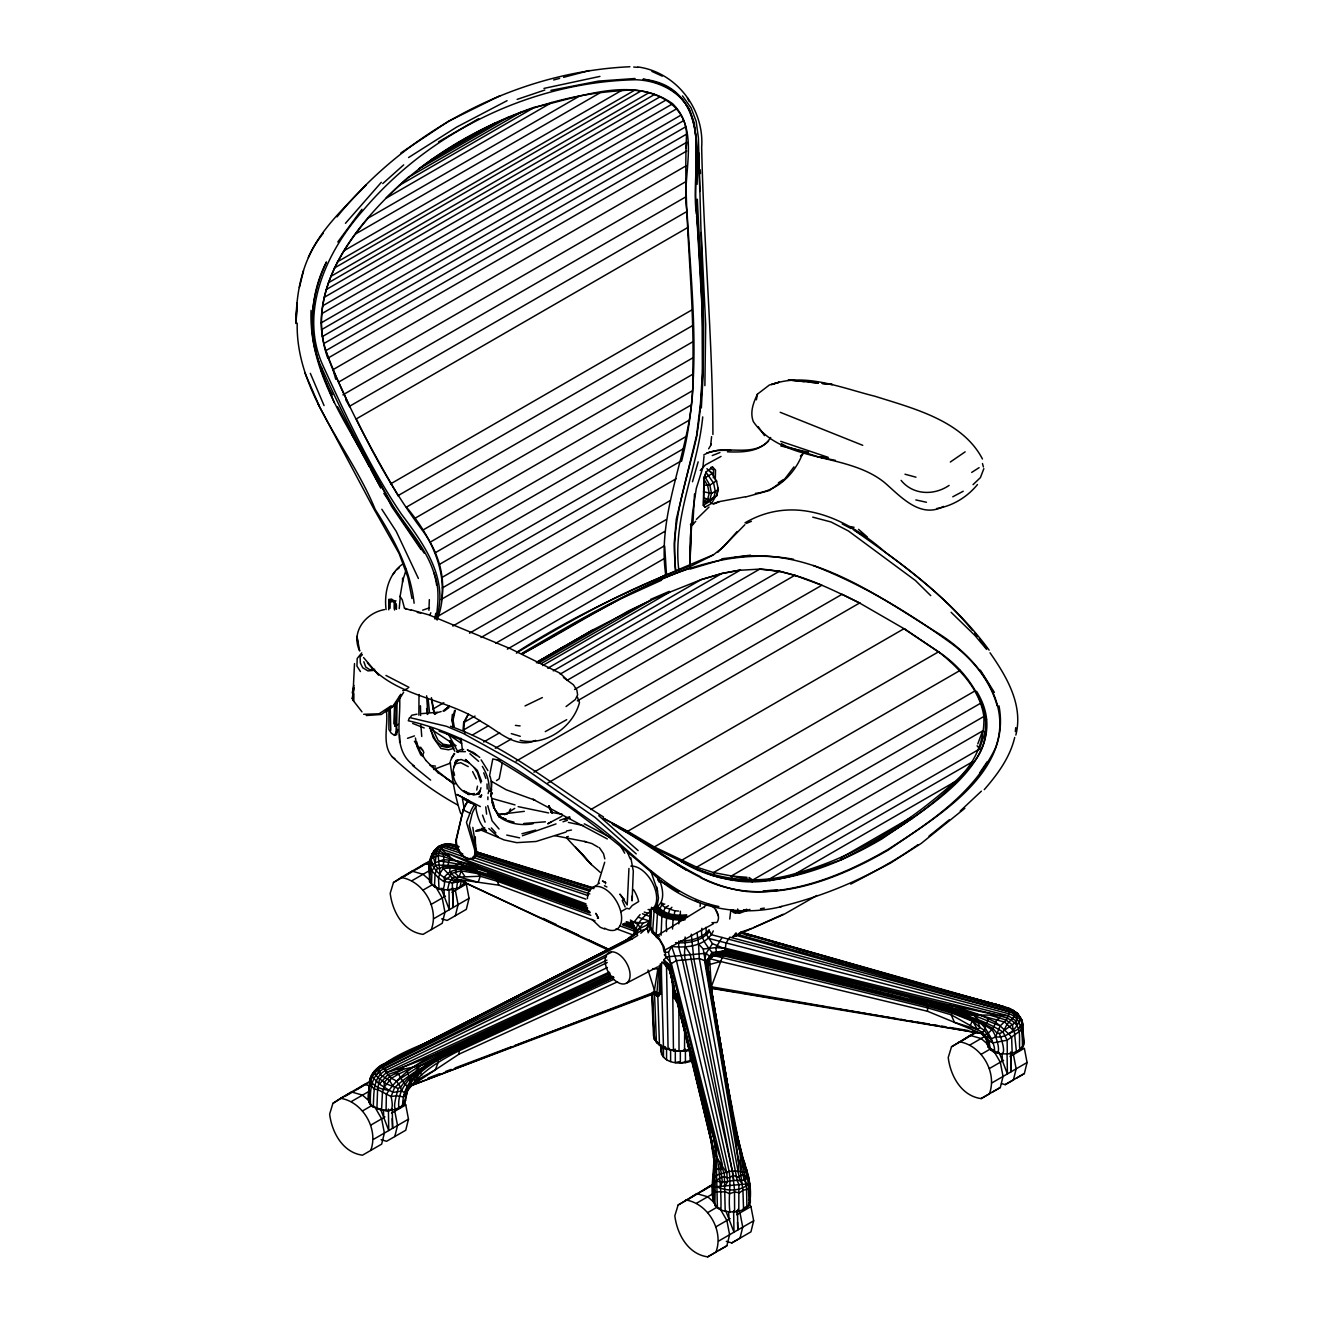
<?xml version="1.0" encoding="UTF-8"?>
<svg xmlns="http://www.w3.org/2000/svg" width="1323" height="1323" viewBox="0 0 1323 1323"><rect width="100%" height="100%" fill="white"/><g stroke="black" fill="none" stroke-linecap="round" stroke-linejoin="round"><path stroke-width="1.5" d="M678.815 923.851L679.013 917.12L687.993 916.409M714.767 497.928L711.476 503.435L705.076 507.222L703.29 505.303L703.985 476.842M387.904 1062.832C381.471 1062.997 371.184 1072.043 369.597 1080.444C370.787 1088.862 363.974 1101.315 373.218 1106.987C386.796 1110.708 395.494 1116.728 391.095 1096.535L394.502 1087.738C417.241 1066.421 446.661 1055.175 474.279 1041.763L612.731 977.416M450.101 761.916C452.433 779.164 455.095 797.058 460.768 813.612M684.686 1030.088L684.52 1051.041L673.457 1050.71L672.547 976.209M707.392 972.901L707.193 959.522M624.869 924.264C630.773 923.421 644.714 939.826 629.913 925.157L631.088 921.684L642.995 923.239L649.213 920.957L647.41 924.827L647.774 931.508M683.941 101.888C674.796 88.476 658.49 81.943 643.028 79.198C699.553 85.284 698.478 140.42 697.105 184.327M672.514 929.011L673.242 916.872L679.03 917.765M696.989 932.5L698.544 943.994L703.224 949.004L734.282 1131.826L747.942 1178.363L749.215 1205.088L743.559 1209.586L738.796 1211.173L738.896 1184.532L737.192 1180.48L693.864 959.059L691.268 934.17M682.47 95.901L691.036 107.841L696.163 121.286L698.412 137.89L703.604 324.763L703.108 374.475L701.355 407.931M740.417 1151.49C746.701 1168.49 753.3 1186.913 749.215 1205.088L742.716 1209.784L743.559 1209.586L742.931 1190.27L740.4 1172.079L740.318 1149.952L724.409 1068.157M311.054 310.343C308.375 383.604 362.304 443.337 391.443 506.18L421.012 549.525M678.782 941.05L678.633 947.07L682.436 960.101L729.171 1171.417C731.239 1184.813 728.047 1198.274 729.916 1211.918L725.202 1211.256L724.326 1173.551L719.679 1162.123L713.99 1152.366L669.504 970.024L663.418 962.168L663.782 963.26C676.582 979.847 668.528 965.062 661.765 962.234M748.603 1182.696L748.438 1176.097L746.321 1172.443L740.318 1149.952L732.843 1115.835L707.425 965.724L705.887 963.888L708.003 959.506L708.913 959.671L707.177 967.278C706.085 955.487 719.464 951.717 728.824 954.247L973.678 1015.221L1000.138 1025.904L1008.539 1033.776L1011.632 1037.083L1012.178 1053.273L1007.299 1053.902L1007.134 1040.209L1003.099 1032.089C976.076 1014.824 943.894 1009.945 913.465 1001.594L728.824 954.247L728.345 955.041L913.465 1001.594L910.356 998.898L929.441 1002.321L973.678 1015.221C987.19 1015.27 1004.025 1013.203 1014.741 1022.993C1022.084 1030.022 1018.396 1041.135 1019.967 1049.999L1012.178 1053.273M610.399 974.803L454.947 1046.526L398.537 1074.177L391.443 1078.262L384.315 1086.944L382.479 1091.971L381.553 1110.014L376.906 1108.806L377.601 1089.507L379.503 1079.121L386.217 1072.738L607.455 967.51M653.182 581.872L665.701 574.645C655.894 506.031 695.799 442.924 692.723 374.293C695.187 294.136 682.685 214.293 686.571 134.136C685.413 101.97 649.196 86.888 621.099 90.741C547.408 95.239 477.653 125.189 418.862 168.881L508.611 117.069M689.895 562.473L690.259 537.882L692.607 512.58L696.311 488.352L702.893 467.416L704.018 456.319M666.56 931.524C666.627 926.563 663.898 909.827 673.655 917.269M390.897 1110.295L386.068 1110.526L386.382 1094.27C398.587 1074.987 417.886 1062.7 438.111 1052.827L610.135 973.182M419.011 694.492L418.862 715.181M725.202 1211.256C700.777 1205.981 719.282 1166.125 712.667 1147.124M715.263 480.051L715.528 470.112L712.684 467.168L706.234 471.782L704.283 477.851L703.588 504.427L705.076 507.222M661.087 935.229L661.897 915.136L663.832 913.763L668.677 916.178L655.943 908.769L654.19 909.645L652.52 933.095L656.092 936.271L657.514 912.605L659.912 911.514L664.113 914.458M653.711 992.382L657.217 996.417L660.574 994.069L661.566 963.839M713.378 477.901L713.593 469.979L710.451 468.309M707.772 959.721L706.763 961.242L709.475 959.092L709.856 956.628L706.151 953.255L666.825 956.86L663.766 959.853L669.339 964.715L670.083 968.304C683.544 1048.974 722.755 1126.964 720.936 1209.917L717.413 1207.998L716.107 1154.996L713.213 1133.761L671.141 967.063L668.545 952.18L671.704 946.441C686.405 948.244 706.499 946.143 713.312 930.896M734.794 880.622C771.64 886.278 807.228 871.51 841.312 859.702C889.899 835.623 937.428 805.972 972.372 763.867C1004.405 726.509 974.555 676.119 940.157 652.967L903.973 628.723L590.868 809.511M704.878 385.654L705.688 324.747L701.24 232.517M436.127 619.081C449.704 579.689 423.906 543.918 401.398 514.101C369.927 467.614 346.179 416.15 322.795 365.198C298.436 311.616 326.996 250.758 363.246 210.241C430.008 131.242 532.226 81.894 635.735 79.744C656.241 80.356 677.244 89.683 688.274 107.56C703.687 140.784 691.764 178.903 696.411 214.144M712.022 956.066L722.92 955.603L711.327 986.776L712.105 988.446L981.335 1033.445L987.371 1040.291L988.165 1047.088C1004.67 1064.767 997.79 1037.761 992.085 1029.889C963.987 1011.02 928.994 1007.613 897.589 996.864L933.889 1007.117L932.831 1005.811L728.56 955.371L717.612 954.974L710.517 956.942M651.528 907.297L650.684 927.936L648.138 932.831M689.978 562.804L691.582 523.825M745.891 1207.866L746.9 1207.552L746.602 1189.129L744.932 1175.486L732.892 1119.043L706.482 961.325L711.989 952.51L729.072 950.509L952.593 1005.778L979.268 1014.609L987.768 1018.495L987.669 1020.876L986.71 1023.489L983.832 1023.555L969.412 1017.238L951.022 1011.847L949.186 1009.267M650.288 909.877L649.196 925.885L640.779 933.261M689.878 561.795L691.516 523.131M327.757 357.987C302.289 287.108 359.459 220.263 408.84 176.802M368.356 217.848C345.038 245.135 324.863 277.301 321.654 313.882C318.115 347.387 337.332 377.187 349.785 406.822M986.726 1037.629L988.165 1047.088L992.068 1049.304M1003.429 1006.456L940.19 989.356L1003.429 1006.456L1009.499 1008.358L1017.42 1013.17L1022.216 1020.744L1024.002 1042.127L1022.497 1047.618L1016.444 1051.934L1014.344 1031.427L1004.835 1022.166L934.435 1002.669L725.07 950.592L716.537 952.775L709.856 956.628L708.003 959.506L707.425 965.724L710.782 986.793M628.938 868.467L627.234 904.949L619.908 894.116L624.191 899.326M354.514 663.6L352.728 699.884L361.989 711.857M713.825 955.586L927.985 1007.961L951.171 1014.791L982.476 1032.37L986.181 1036.785L991.82 1038.638L995.657 1036.802L1000.138 1025.904L1006.257 1020.182L1008.424 1015.849L1008.969 1009.879L1010.226 1009.284L1017.933 1013.881L1022.216 1020.744L1023.87 1044.922L1019.19 1050.181M690.424 524.437L692.872 524.553L694.525 493.975M718.356 1208.246L714.883 1205.6L715.197 1182.067L713.593 1164.786L713.51 1202.921M429.743 874.288C425.725 855.783 438.293 837.79 457.526 845.877M295.922 323.474L297.129 302.802L296.071 322.713C296.054 291.209 302.835 258.349 323.143 233.394M369.779 1090.499L368.472 1099.248L369.597 1100.025M707.507 966.551L733.835 1122.317L749.612 1183.688L714.718 1186.88L713.593 1185.491L713.362 1179.306L716.454 1175.171C709.541 1105.069 684.636 1037.844 669.636 969.18L663.766 959.853M742.484 1184.3L739.755 1180.397L738.151 1171.88L738.78 1163.579L730.991 1102.456L731.652 1110.824M465.084 733.107L463.794 729.767L464.39 722.209L468.425 713.957L463.662 722.523L463.017 730.313L479.852 720.489M463.662 884.475L462.769 885.004L465.531 881.895L460.106 887.005L461.181 881.118L452.367 882.921L443.536 881.333L438.492 877.728L431.943 871.014L430.455 866.118L430.686 857.784L432.158 856.709M660.342 963.805L659.234 992.829L658.077 995.558L651.759 993.97L514.829 1045.451M695.518 868.368L653.115 847.663L628.26 833.043L627.714 831.274L654.29 846.902L696.692 867.16L697.254 869.145C728.824 881.647 764.181 883.334 796.628 873.147C856.08 856.841 908.851 822.757 954.478 782.009C973.993 765.356 984.825 742.087 983.865 716.471C979.946 689.25 959.175 668.247 938.619 651.776L627.714 831.274L603.123 818.077M460.718 886.708L456.633 888.543L457.361 882.739L461.082 880.258M659.516 936.254C653.711 933.492 648.32 927.406 650.006 920.56L649.196 925.885L652.52 933.095M702.728 416.927C697.75 468.871 671.985 518.037 678.964 571.189M653.314 1020.777L654.405 1039.382L660.227 1045.517L654.405 1039.382L652.454 992.233M654.124 1033.461L654.703 1039.878M441.469 599.931C445.884 575.307 437.251 550.467 422.682 530.721C396.536 495.91 375.12 458.188 356.317 418.895L687.728 227.556M437.103 620.09C452.499 579.193 432.604 538.246 406.409 507.139L693.054 341.648M612.83 976.771L476.975 1040.275C449.77 1056.118 402.853 1066.487 402.622 1105.648L395.478 1109.369L390.682 1110.295M457.51 847.878L447.72 844.785L443.255 844.504L438.889 846.307C427.643 854.112 429.214 870.005 429.628 881.895C437.83 890.577 446.397 894.976 444.131 877.529C460.387 855.419 499.085 884.128 519.029 886.228M736.498 1134.158L732.843 1115.835M659.201 965.625L656.985 992.018L656.258 993.556L654.042 993.92M452.4 714.337L451.854 719.679L453.161 726.823M1015.336 731.569L1015.733 727.65M708.648 448.795L710.649 445.487L711.609 436.64M605.438 883.781L605.587 882.408L602.412 881.019L605.57 882.441M700.065 906.536L700.413 903.394M458.849 850.358L445.156 845.81L440.791 848.853L438.161 855.468L439.997 873.345L438.492 877.728L438.988 888.543L434.44 886.708L435.102 873.726L437.483 868.219L435.449 865.093L433.431 857.023L435.019 849.994L441.981 845.38L458.883 850.094M684.404 917.6L684.95 918.708C674.168 919.419 662.112 917.633 654.19 909.645M728.824 954.247L729.072 950.509L712.469 943.663L706.532 934.766L705.92 927.34M729.75 918.989L730.842 909.844L733.984 912.605L739.425 913.3L749.943 909.397M611.077 976.721L455.988 1048.544L442.031 1055.638L441.435 1057.49C427.064 1065.858 409.998 1072.854 400.571 1087.291L398.157 1088.482C396.553 1095.775 388.929 1117.935 402.622 1105.648C408.41 1100.19 404.077 1089.54 411.784 1085.307L653.843 993.771L657.845 969.031L659.863 969.478L661.318 967.014M734.662 934.981L1008.87 1011.615L1013.319 1013.451L1014.311 1016.577L1007.084 1024.134L1003.099 1032.089L999.328 1033.511L996.682 1032.783L993.077 1028.632L983.832 1023.555L985.486 1029.013L981.335 1033.445L927.572 1011.285L927.588 1005.149L833.788 981.12M459.891 880.688L454.632 881.234L444.131 877.529C436.243 872.039 428.768 864.498 432.241 853.798L435.019 849.994L440.791 848.853L585.924 899.144M405.417 1096.023L405.814 1092.914M1015.849 735.059C1023.539 705.027 1006.571 676.5 990.017 652.785M436.127 618.569C438.161 603.238 439.848 586.899 433.679 572.264M430.752 882.358L429.628 881.895L430.455 866.118L435.168 862.761L437.053 849.019L438.575 847.2L443.205 847.381L462.802 853.897M716.322 1162.537L713.841 1166.043L713.99 1152.366L703.29 1104.986L669.504 970.024L671.141 967.063L666.643 963.276L662.128 962.334M686.009 148.259L686.902 142.189L325.838 350.661C344.642 401.514 371.201 449.291 398.306 496.026M470.657 802.995L467.515 801.622L463.166 809.825L456.088 839.543A13.462 7.773 60 0 0 465.994 858.412A13.462 7.773 60 0 0 474.411 848.787L466.473 822.393L469.946 813.248A17.943 10.997 -63.2 0 1 474.296 805.046M599.6 954.594L625.167 941.529L631.22 936.916M710.087 1134.489L713.527 1158.171L713.94 1156.17M434.771 618.899L435.73 613.343M685.099 937.048C686.29 944.82 683.098 952.51 685.43 960.002L732.38 1171.252L734.497 1189.542L734.596 1211.901L739.425 1211.041M491.015 790.84L491.676 781.248M678.517 911.067L674.813 910.786L674.052 916.409L686.67 916.409M489.56 775.741L492.784 758.922L500.656 760.725M756.359 399.827L757.451 394.138L769.374 385.01L779.23 382.231L771.524 384.563C804.979 372.176 842.222 388.201 874.9 396.238C913.085 408.377 962.416 420.466 982.443 458.982M476.743 789.996L477.504 786.127M502.211 763.173L499.184 778.8L496.472 780.603M679.03 1051.041L678.864 1003.529M428.933 610.283L429.33 599.617M353.688 688.407L352.249 698.527L353.853 699.454L353.853 693.765L352.249 692.839L353.952 685.364M710.649 445.487L711.063 443.668M354.018 687.728L352.728 699.272M456.865 888.411L447.571 889.85L449.373 881.945L452.168 879.696L451.92 877.695L443.188 868.434L443.9 856.758L442.924 854.294L438.541 853.186L433.547 854.608L430.719 859.735L432.224 864.25M692.805 1060.318C682.833 1065.594 659.482 1063.924 661.517 1048.841M400.356 595.962L399.215 608.613M681.56 461.314C702.414 379.916 691.731 294.665 687.067 212.093C680.816 176.918 701.273 132.118 672.679 103.756C631.964 74.601 577.721 98.249 534.194 107.279C479.29 126.528 427.097 156.527 386.101 198.152L551.807 102.483M725.07 950.592L726.029 943.101L729.8 937.147L1008.87 1011.632M299.378 287.471L303.513 270.735M370.705 1150.448C378.775 1129.214 363.015 1101.91 340.59 1098.288L332.916 1103.349L329.642 1114.098C331.825 1132.273 342.723 1152.531 362.485 1155.194L381.652 1144.13L384.381 1133.067L381.652 1118.845L374.459 1106.392M431.265 929.622C439.352 908.388 423.575 881.085 401.15 877.463L393.477 882.524L390.202 893.273C392.385 911.431 403.283 931.69 423.046 934.369L442.213 923.305L444.958 912.225L442.213 898.003L435.035 885.567M394.8 1136.54L397.528 1125.476L394.8 1111.254M455.36 915.714L458.089 904.651L455.36 890.429M403.697 1101.381L405.748 1104.937L408.476 1119.159L405.748 1130.222L386.581 1141.286L381.107 1139.698M452.069 892.314L466.308 884.095L469.037 898.317L466.308 909.381L447.141 920.444L441.667 918.873M685.794 1199.961C708.235 1203.566 724.012 1230.87 715.925 1252.104L707.706 1256.85C687.943 1254.187 677.029 1233.946 674.829 1215.771L678.12 1205.021L712.981 1184.234M707.706 1256.85L726.873 1245.77L729.601 1234.706L726.873 1220.484L719.679 1208.048M748.884 1203.02L750.935 1206.576L753.68 1220.798L750.935 1231.862L731.784 1242.925L726.294 1241.354M959.192 1041.714C981.649 1045.286 997.476 1072.589 989.372 1093.84L981.137 1098.586C961.358 1095.957 950.41 1075.715 948.227 1057.54L951.518 1046.774L976.688 1031.576M981.137 1098.586L1000.304 1087.506L1003.049 1076.442L1000.304 1062.22L993.093 1049.784M1001.528 1083.603L1005.182 1084.645L1024.349 1073.565L1027.078 1062.501L1024.349 1048.279L1010.144 1056.515M748.835 1178.131L749.992 1188.666L742.931 1190.27L739.408 1192.817L734.579 1191.973L729.585 1193.726L725.517 1191.858L715.115 1191.858L713.262 1189.079M1017.42 1013.17L1017.023 1018.908L1014.741 1022.993L1004.488 1030.237M649.527 922.131L647.41 924.827L636.198 930.168L633.767 934.236L635.238 928.862L631.088 921.684M650.436 911.514C643.292 916.211 635.553 924.694 635.189 933.294L636.198 930.168L632.94 923.487L626.275 921.651M684.074 1049.668L684.404 1050.892C700.363 1048.345 676.318 1052.992 668.098 1049.156L666.478 964.583M692.508 481.737L698.147 461.843M970.47 1025.127L972.984 1019.338L978.144 1019.338L973.678 1015.221L962.367 1013.567L932.831 1005.811L933.74 1004.868L929.441 1002.321L725.88 952.395L721.018 951.981L718.422 954.908L713.031 956.281M752.159 881.994L752.721 880.01L979.433 749.116L985.288 732.016L985.701 717.876L982.261 704.613L980.889 703.075L696.692 867.16L713.494 872.552L752.721 880.01L749.016 877.447M720.39 954.545L728.692 955.702L717.612 954.974L718.918 954.478L713.973 955.14C718.637 956.893 715.462 949.534 715.925 947.615L722.11 937.478L1007.961 1013.517C1022.96 1017.271 1022.232 1035.611 1022.497 1047.618L1021.588 1047.915M439.881 1058.582C420.119 1067.975 396.272 1083.554 398.835 1107.897M598.376 882.557L604.71 862.232M480.977 787.764L479.158 793.783L476.561 794.362L479.72 791.204L479.158 793.783L473.667 795.007L465.349 791.799L468.805 794.627L464.075 790.608M607.455 949.732L460.569 880.44L455.261 879.977L451.92 877.695L459.18 877.066L461.115 870.815L460.007 868.434L455.261 865.523L435.449 865.093L431.943 871.014L431.48 884.475L435.317 886.923M401.828 1105.863L405.599 1100.372M704.283 477.884L706.234 471.782M450.465 760.742L454.153 753.415M1014.708 737.44C1009.962 757.583 997.575 774.286 984.262 789.633M453.872 766.794L455.922 760.609L461.181 759.485L469.268 762.875L465.382 759.485L477.322 770.35L481.589 781.413M409.303 718.009L408.311 720.754C477.983 736.597 535.451 782.24 592.936 822.211C633.717 851.599 667.387 896.018 718.852 906.536M707.226 964.136L707.706 962.846L706.747 963.045M977.78 743.906L982.658 730.908L985.288 732.016L986.048 734.298M406.293 569.353L402.87 580.119L400.075 596.574L402.242 599.749L404.491 608.233L406.641 609.308M422.566 755.648L423.84 752.307L420.648 747.181M983.849 468.656L980.393 477.62L973.05 484.648M454.566 710.534L452.367 720.357L453.524 727.369M455.261 710.302L453.045 720.125L454.269 726.922M429.71 615.476L430.835 612.764M748.09 1205.518L750.339 1202.359L750.025 1185.739M587.362 909.678L504.228 879.431L476.743 870.898L476.958 872.386L512.514 883.516M613.723 979.367L458.932 1050.859C439.831 1060.351 420.003 1072.672 407.649 1090.317L411.685 1085.538L410.676 1084.612M720.622 1185.871L722.391 1181.919L719.679 1162.123L726.774 1172.922L727.584 1181.522L725.302 1185.871M481.572 795.123L480.58 797.322L481.622 795.09L479.025 796.992M757.451 394.138C753.382 402.672 749.711 412.23 753.316 421.607C782.356 463.761 846.505 451.672 884.541 482.548C900.368 496.191 920.279 519.112 943.514 506.411M673.457 1050.71L674.184 1049.371M713.279 1174.46L716.785 1169.416L718.951 1168.424L721.085 1169.466M370.622 1078.526L369.779 1084.083L374.293 1089.209L377.601 1089.507L391.095 1096.535L396.238 1095.791L403.449 1096.817C412.23 1072.258 437.037 1059.988 459.131 1049.189L613.971 977.383M490.916 795.95L491.941 792.675M704.167 907.677L705.126 905.726L708.863 904.386M735.356 934.6L736.15 932.963L734.463 934.6M586.701 905.61L476.727 865.788L456.501 860.826L449.456 860.148L448.414 862.249L448.249 865.093L450.481 866.664L462.355 868.07L476.958 872.386L480.232 876.239L497.977 881.465L590.802 915.284M447.571 889.85L452.383 889.486L452.367 882.921L457.444 879.332L498.969 885.203L594.986 920.858M414.794 1073.251L415.869 1074.226L414.099 1079.254L415.571 1080.924L420.532 1069.86L416.282 1070.72L419.92 1065.858L459.693 1045.286L610.813 975.795M308.325 257.456C321.042 228.78 344.658 207.347 366.008 185.187M634.875 932.682L636.198 930.168L635.47 932.268M352.811 697.469L352.249 698.527L353.886 700.859M397.876 730.279L396.073 733.67L396.619 703.191M388.896 708.88L388.912 729.519L391.31 733.223L394.519 735.373L397.727 729.469M642.995 923.239L636.429 932.748L629.533 938.454L390.302 1061.079L376.394 1070.175L371.515 1075.169L372.011 1076.608L379.403 1084.116L389.342 1090.4L393.344 1092.335L401.514 1091.128L404.441 1092.351L408.013 1089.656L403.813 1103.465M671.935 977.929L673.672 997.922L676.946 1001.114L677.69 999.857L676.086 993.705M321.274 369.315L321.902 368.323C305.431 334.653 311.219 294.897 326.483 261.954C304.538 304.191 310.029 354.167 332.486 394.833M632.94 923.487L640.1 914.557M403.647 692.26L396.553 703.77L386.035 711.807M379.403 1084.116L387.854 1074.574L403.548 1069.116L419.92 1065.858L430.223 1062.237L583.245 991.225L559.596 1001.66M707.772 961.027L711.427 956.827L711.989 952.51C706.697 945.317 699.917 938.057 701.868 928.283M439.997 873.345L443.188 868.434L449.638 868.053L460.007 868.434L476.958 872.386M606.48 956.612L384.001 1068.752C370.291 1075.152 369.993 1091.756 370.473 1104.672L373.218 1106.987C374.161 1094.568 372.259 1077.021 385.82 1070.406L607.257 962.499M400.786 694.261L393.113 705.887L381.355 714.47L366.206 715.528M371.515 1075.169C395.445 1049.288 435.317 1042.971 464.538 1024.068L445.52 1033.825M770.664 437.483C761.668 452.201 742.732 452.416 727.402 451.821M995.657 1036.802C1007.068 1038.82 1018.28 1027.756 1020.496 1017.304L1015.336 1012.79L1008.969 1009.879L738.416 934.6M744.899 524.685L717.694 552.386M979.566 773.045L987.223 761.701M979.88 1021.588L978.292 1022.795L951.022 1011.847M510.595 808.948L509.537 810.519L510.38 811.379M337.795 241.977L361.956 209.299M434.787 714.288L437.285 712.287L421.805 713.61M439.137 731.106L448.613 734.563L461.562 743.559L460.156 739.392L460.983 738.284M386.233 1063.725L380.197 1065.908L385.82 1070.406L386.217 1072.738C417.158 1063.146 446.479 1048.726 477.272 1038.505L474.279 1041.763L485.822 1035.347L482.234 1037.1M1013.005 1029.459L1012.542 1024.945L1006.257 1020.182L1000.205 1018.23L996.93 1019.454L993.077 1028.632L988.38 1032.932L984.196 1035.578L980.36 1032.519L985.685 1037.464L986.181 1036.785L988.728 1040.606L990.48 1049.552C1002.321 1058.516 984.99 1021.422 978.292 1022.795L979.963 1027.508L984.345 1030.27L992.862 1042.921L1007.134 1040.209L1021.356 1030.038L1022.911 1024.366L1021.306 1019.09M712.469 943.663L706.151 953.255L704.531 960.515L738.78 1163.579L739.888 1160.271L744.105 1179.934L746.106 1183.539M793.965 466.903L783.894 480.15L769.391 490.486L745.808 496.952M380.991 1066.818L632.278 938.801L637.636 935.46L636.876 933.459L634.213 933.525L625.266 940.885L394.469 1058.929L406.144 1052.992M664.758 904.022L661.781 905.015L659.234 909.844L668.165 915.003L674.052 916.409M703.29 505.303L709.988 501.318L712.832 497.713M392.733 574.662L394.998 571.834M435.416 767.919L433.679 769.473L450.614 763.057M361.741 652.901L357.193 658.49L356.945 666.097L360.435 671.555M737.109 531.565L723.135 547.259M451.408 757.881L454.732 753.829M547.772 668.231L700.876 579.755L721.564 573.636L740.433 570.048L722.242 573.339L701.422 579.524L669.438 592.307L542.595 665.568M692.872 524.553L695.733 521.262M345.452 223.322L381.338 182.309M741.459 1167.614L742.65 1166.258L744.386 1166.886L746.519 1169.466L748.603 1179.025L744.932 1175.486L741.062 1175.254L739.144 1176.891L736.613 1176.891L733.107 1175.221L690.159 954.065L685.512 946.871M680.353 941C690.738 940.918 702.414 938.321 709.062 929.689L709.508 931.392C701.603 941.381 687.513 943.663 675.507 942.638M654.521 993.424L656.423 1042.392C659.598 1045.054 665.684 1051.636 669.57 1048.345M491.759 789.996L491.461 789.136M403.449 1096.817L406.525 1093.41M337.018 216.906C407.765 129.422 517.343 71.773 629.88 66.745M700.247 470.459L705.324 464.952L721.018 456.435M977.465 484.549C967.311 497.018 952.56 506.081 936.618 508.545M742.716 1209.784L745.296 1207.039M696.361 519.393L708.996 507.073M362.403 654.62L360.071 657.002L360.369 663.005L362.7 667.718L367.959 670.91L374.029 670.364M671.919 907.264L669.636 909.546L668.165 915.003M748.636 1183.837C740.665 1191.659 726.492 1191.312 716.834 1186.748M432.241 853.798L433.927 852.144L439.55 850.854L467.317 867.938L588.503 911.729M398.157 1088.482L386.399 1083.901L377.733 1077.369L376.079 1075.235L379.999 1071.365L376.394 1070.175L378.097 1067.578M726.906 951.402L723.284 953.85L819.053 977.929M981.385 791.154L960.233 811.016M713.808 1181.34L715.197 1182.067L719.91 1177.768L724.69 1176.742L727.369 1177.966L730.064 1177.503L733.107 1175.221L733.769 1180.463L742.038 1180.43L747.942 1178.363M386.068 1110.526L381.289 1110.014M708.037 469.764L712.303 473.535L703.555 478.595L707.706 485.822L709.244 493.264L707.706 498.953L703.555 501.367L705.176 502.492L716.636 495.877L718.339 489.527L716.471 480.762L709.823 485.144L703.886 485.177M382.744 183.599L403.68 164.879M443.536 881.333L450.283 876.206L451.209 873.428L449.605 871.377L450.481 866.664L442.626 866.714L439.368 868.831L437.483 868.219M459.693 1045.286L455.988 1048.544L456.865 1049.337L455.476 1050.859L478.661 1038.935M969.412 1017.238L970.123 1016.61L962.367 1013.567L960.217 1014.543M804.864 452.35L800.448 456.137L802.234 454.5C794.379 474.229 777.18 491.098 755.416 493.38M445.041 709.624L449.159 706.151M396.95 569.684L399.281 567.749M933.889 1007.117L927.588 1005.149L952.841 1012.591L951.171 1014.791L954.462 1022.365L977.465 1029.542L979.963 1027.508L972.934 1021.389L952.94 1013.451L928.167 1006.307L722.92 955.603M402.126 564.441C388.201 574.662 384.067 593.167 386.068 609.572M929.011 836.119L949.302 819.797M964.847 808.32L921.122 843.479L890.495 863.076L850.722 884.111M708.814 501.103L716.636 495.877L717.992 488.204L718.339 489.527L711.526 493.462L703.439 491.709M431.645 858.445L438.161 855.468L443.9 856.758L488.518 871.493L587.478 907.528M630.046 937.842L625.167 941.529M1022.944 1042.971L1024.002 1042.127M723.268 547.061L713.229 554.999L689.763 566.724M965.129 451.854L950.327 462.025M768.564 441.121C750.902 458.717 723.863 442.99 703.72 454.996M566.062 706.565L575.34 699.52L577.622 694.889L576.878 690.126L573.405 684.785L563.466 677.492M442.99 711.013L449.142 706.416M566.31 837.591L567.071 838.302L566.988 837.012M707.441 965.129L720.522 961.49L927.572 1011.285M444.115 711.146L448.894 707.607M661.186 964.467L663.468 1047.419L665.419 1046.791M514.713 808.386L504.576 814.687M382.893 1065.544L395.18 1058.003M647.046 928.829L640.944 930.681L629.533 938.454L390.302 1061.079L394.254 1058.598L377.485 1068.306L373.599 1072.043L376.079 1075.235M400.902 152.939L448.447 121.269L500.193 95.62M407.186 1071.597L408.89 1076.327L411.42 1075.897L409.816 1081.652L411.685 1085.538L459.031 1054.133L617.576 981.782M417.572 868.616L425.245 863.555L430.719 865.126M357.012 1089.441L364.685 1084.38L370.159 1085.968M689.068 1198.688L696.725 1193.627L707.689 1196.786L713.163 1201.532M702.199 1191.097L709.856 1186.036L713.51 1187.095M962.449 1040.44L970.123 1035.38L981.104 1038.522L989.323 1045.633M391.244 705.771L379.039 713.792L363.66 714.304M737.473 1143.138L738.813 1142.642L739.822 1149.786L738.647 1146.462M408.575 157.536L456.6 127.124L507.073 100.68M516.433 653.149L519.741 650.982C574.083 618.354 629.616 587.362 689.63 566.327M396.453 609.291L396.437 605.173L394.271 600.989L391.558 599.121L388.747 599.501L390.02 602.147L396.007 600.857M653.115 847.663L960.217 670.348M624.224 899.309L622.273 900.566L625.151 906.999M778.371 482.812L783.547 479.505M971.694 472.41L979.103 467.664M917.93 844.736C876.388 873.974 829.604 894.728 780.289 906.718M445.19 1033.825L533.847 988.182M716.454 1175.171L729.171 1171.417L735.472 1170.838L746.321 1172.443M566.707 719.679L545.274 731.619M455.476 1050.859L458.651 1048.874M783.166 914.292L753.548 927.638M656.754 935.923L703.737 907.049M816.952 895.473L784.109 914.276L732.314 937.131M590.72 888.874L596.822 885.153M749.05 1200.275L750.224 1199.564M438.558 141.842L478.645 118.69M537.965 661.682L592.638 630.029L651.197 600.096L541.19 663.617M517.74 651.594C579.11 612.218 645.74 583.178 712.733 555.081M522.155 653.182C576.282 621.38 630.79 589.446 690.027 567.98M522.37 653.777C604.594 610.383 694.889 540.925 793.519 559.282M537.452 661.864L593.299 629.798L536.361 662.674L564.011 646.451M951.518 1046.774L975.564 1032.85M970.172 1044.856L984.378 1036.62M981.137 1054.332L990.514 1048.907M989.372 1068.554L1003.578 1060.318M992.118 1082.776L1027.078 1062.501M441.981 153.055L482.465 129.687M408.476 177.249L521.494 112.008M399.149 185.468L533.682 107.791M368.241 218.047L578.895 96.414M355.771 233.84L599.65 93.04M343.947 250.758L621.099 90.741M337.464 261.805L633.998 90.609M334.322 268.056L640.712 91.171M330.733 276.441L648.932 92.742M328.418 282.758L654.587 94.446M326.351 289.472L660.111 96.777M324.317 297.278L666.048 99.986M322.58 305.911L671.968 104.186M321.555 313.799L676.665 108.784M321.158 322.878L681.097 115.068M321.456 329.725L683.644 120.608M322.316 336.604L685.479 126.942M323.771 343.6L686.571 134.136M328.385 357.872L686.753 150.987M686.091 165.822L333.065 369.63L335.777 379.271M338.638 382.082L686.207 181.416M342.922 394.849L685.827 196.879M686.29 211.862L349.537 406.293L345.75 399.744M390.5 483.937L692.144 309.78M398.107 495.612L692.805 325.475M414.463 518.583L693.202 357.64M422.55 530.275L692.723 374.293M430.074 542.232L691.681 391.195M435.383 552.667L690.507 405.384M439.616 564.293L688.87 420.383M442.031 577.423L686.405 436.325M442.295 587.958L683.941 448.431M441.204 599.451L680.882 461.082M437.979 616.237L676.086 478.761M452.813 626.077L670.281 500.524M469.516 633.188L666.23 519.608M705.176 502.492L713.626 498.324L715.379 491.759L713.626 483.143L706.184 472.493M481.026 637.504L664.626 531.499M495.745 643.226L664.014 546.068M507.354 649.13L664.477 558.422M522.899 653.678L585.163 617.725L620.851 598.707L661.5 580.251M434.142 712.899L433.084 708.946L443.833 702.745M538.064 663.27L628.342 611.011L651.197 600.096M475.056 716.057L463.662 722.523M553.295 670.877L721.564 573.636M560.158 674.118L740.433 570.048M472.394 735.026L488.452 725.748M566.988 680.402L759.733 569.122C795.636 570.825 828.446 587.809 860.165 603.288L842.139 594.242L533.93 772.185M483.623 742.021L499.664 732.76M574.546 689.515L779.578 571.139L796.314 575.869L821.831 585.262L516.119 761.138M495.315 748.239L511.356 738.978M577.324 700.892L794.842 575.307L796.314 575.869M547.821 783.018L859.586 603.023L905.031 629.252L940.157 652.967M401.15 877.463L429.925 860.843M393.477 882.524L402.87 877.099M428.52 862.282L404.441 876.19L412.098 871.146L423.046 874.305L431.265 881.416M412.098 880.622L431.265 869.558M423.046 890.098L432.439 884.69M431.265 904.337L445.504 896.118M433.994 918.559L469.037 898.317M668.429 905.709L665.188 907.578L663.121 912.754M340.59 1098.288L369.365 1081.668M332.916 1103.349L351.538 1091.971L362.485 1095.13L369.332 1101.067M345.518 1096.089L367.959 1083.124M716.818 876.818L732.859 880.473L731.206 876.074L982.658 730.908M351.538 1101.447L369.051 1091.343M362.485 1110.94L371.879 1105.515M370.705 1125.162L384.943 1116.943M391.509 1113.156L405.748 1104.937M669.339 964.715L676.45 960.614L699.305 958.53L706.482 961.325M373.433 1139.384L408.476 1119.159M678.12 1205.021L713.13 1184.78M696.741 1203.12L714.255 1192.999M707.706 1212.596L717.083 1207.171M715.925 1226.818L730.147 1218.599M736.713 1214.795L750.935 1206.576M718.67 1241.04L753.68 1220.798M992.068 1092.252L1000.304 1087.506M1005.182 1084.645L1013.418 1079.899L1016.163 1068.835L1013.418 1054.613M1016.114 1078.311L1024.349 1073.565M718.654 1250.516L726.873 1245.77M731.784 1242.925L740.004 1238.179L742.732 1227.116L740.004 1212.893L737.936 1209.338M620.785 911.745L626.788 908.306L629.368 908.951L632.262 905.494L638.678 901.525A24.327 14.057 60 0 0 633.502 889.585M385.688 1062.948L412.842 1050.181M398.206 724.342L394.767 726.31L394.701 703.638M568.278 836.401L566.691 837.244M415.571 1080.924L435.366 1069.827L438.442 1061.674L437.88 1059.69L458.535 1048.792M609.225 972.124L397.793 1069.563L403.548 1069.116L389.607 1076.575L384.133 1082.412L384.315 1086.944M542.364 697.568L525.033 705.936M597.483 884.244L599.501 883.136M374.789 1070.754L370.043 1078.642C372.243 1086.878 381.884 1089.424 389.342 1090.4M664.907 950.03L713.395 923.785M736.382 934.766L732.826 936.353M551.244 821.897L547.689 823.799L561.911 816.241M952.775 496.786L963.227 491.246M626.308 983.303L657.68 966.881M436.838 1038.307L443.784 1034.718M456.7 845.81L448.927 844.157L445.19 845.794M537.502 986.313L583.162 962.995M586.8 961.126L595.945 956.463M466.374 1023.142L477.322 1017.569M510.182 1000.85L519.311 996.202M611.259 952.362L382.926 1067.132C369.117 1073.151 367.844 1088.812 368.852 1102.042L371.416 1105.052M448.001 1032.039L407.815 1052.132L428.073 1042.756M613.31 977.052L582.054 991.754L612.698 976.506M435.168 862.761L443.437 859.669L449.456 860.148M384.017 1068.769L606.943 960.134M495.645 1031.064L460.255 1047.882L459.131 1049.189L459.031 1054.133M499.383 1029.294L512.414 1023.092M527.232 1016.064L534.773 1012.475M745.014 522.833C794.495 493.992 846.505 517.855 885.186 552.187C923.719 580.251 960.796 611.491 989.141 650.172M386.217 1072.738L391.443 1078.262L396.619 1081.089L419.92 1065.858L442.031 1055.638M489.46 1033.478L495.05 1030.849M474.725 1041.151L612.433 976.523M593.68 985.966L611.954 977.416M744.684 909.777L739.226 912.308L734.827 912.093L732.264 909.844M949.104 485.409C934.137 495.695 913.052 495.182 901.112 480.381M402.754 690.656L407.914 688.373M650.403 599.484L669.289 591.364M650.618 600.394L669.686 592.191M384.513 609.589C365.561 612.979 350.479 632.113 359.707 650.999L356.929 636.363L358.086 644.086M746.354 523.412L751.431 521.295M673.672 997.922L676.615 997.79M589.777 913.035L496.836 879.415L477.52 873.593L461.115 870.815L451.209 873.428L457.444 879.332L608.613 949.319M1008.539 1033.776L1018.561 1029.112L1022.15 1023.456L1020.298 1019.735L1013.319 1013.435L1015.336 1012.79L1013.22 1010.16L993.854 1004.091M589.942 912.308L502.426 880.671L504.228 879.431C483.953 868.979 461.181 864.184 439.038 860.843M712.237 455.559L719.96 452.532M713.742 503.98L720.208 501.45L745.229 496.803M746.751 909.381L739.226 912.308L746.701 909.513M411.685 1085.538L654.968 991.919L660.574 994.069M556.024 823.915L522.436 835.756M428.04 1078.096L439.6 1073.73M445.388 1071.564L451.176 1069.381M455.029 1067.942L510.959 1046.906M559.778 820.376L569.717 816.738M710.666 957.753L713.973 955.355L711.989 952.51L712.7 956.082L711.592 957.108M436.987 848.142L445.487 844.157L458.965 846.538M746.255 909.513L738.482 912.291L737.639 908.984M712.634 503.848L719.166 501.549M566.079 832.018L536.08 841.478L516.714 842.652L504.113 839.94L479.422 829.389M407.501 738.317L414.446 735.902M751.811 928.366L740.963 932.153L736.051 935.857L740.963 932.153L1010.226 1009.284L993.97 1003.76L999.03 1005.414L742.468 932.698M394.519 735.373L396.751 734.612L396.668 701.736M422.665 610.168L429.462 607.836M517.128 99.39L544.844 90.014M563.003 821.781L567.369 820.359M690.077 569.088L722.011 559.596M663.137 913.895L668.479 915.516M438.889 846.307L441.981 845.38M535.583 740.384C515.722 749.364 498.076 730.676 482.101 722.16C446.248 697.684 395.957 697.717 367.397 662.84M435.647 713.114L441.154 711.542M669.636 966.435L667.619 966.518L670.546 968.585M553.659 79.959L559.629 78.388M563.598 77.329L589.446 70.516M453.872 748.371L448.447 749.81L440.939 748.487L433.183 737.523L430.322 727.782M521.94 833.738L535.749 830.083M564.557 819.466L570.196 818.077M679.294 1061.674L675.309 1062.634L675.309 1049.156M692.194 1060.186L680.353 1063.014L680.353 1051.471M706.895 452.879L717.661 450.382L730.709 450.3M550.881 90.361L598.492 81.1L635.057 78.504M453.194 744.452L449.373 745.279L443.056 744.188L437.979 740.152L432.638 728.874M452.615 745.428L447.885 746.453L441.055 745.147L436.061 741.095L430.422 729.75M543.968 88.409L599.947 76.403M454.632 881.234L457.94 880.523M416.977 714.155L411.751 715.247L410.13 717.694L446.479 726.31L463.166 733.355L518.302 764.016L595.168 817.465L636.247 853.914M524.338 811.33L497.68 814.637M453.012 746.255L447.224 747.445L441.171 746.205M474.345 793.486L469.533 794.428C457.824 791.137 447.885 774.335 455.922 763.685L460.784 762.71L468.259 766.612M566.575 830.976L571.47 830.017M453.987 845.827L455.261 845.595L453.21 844.719M733.769 1180.463L725.021 1181.985L716.256 1181.257M999.328 1033.511C1001.081 1037.993 1008.639 1058.88 997.955 1053.058M721.829 558.786L750.472 555.18M711.972 994.631L711.113 988.81L713.494 988.314L737.936 992.366M457.295 751.497L465.398 751.662M684.52 1051.041L689.862 1050.214M781.777 906.536C735.77 917.914 685.546 906.602 651.66 872.552C603.404 830.745 552.286 792.378 497.216 759.931M760.527 908.686L764.347 908.124M652.487 907.892C667.255 905.974 662.972 886.112 658.027 877M734.53 557.446C810.966 546.217 877.728 595.978 939.132 633.915C976.374 657.514 1012.823 701.703 995.343 748.272C973.265 793.817 929.027 823.121 887.667 849.647C845.182 874.123 797.091 894.133 747.131 891.57C695.418 885.484 656.82 847.679 612.45 824.411M459.18 877.066L480.232 876.239L478.215 882.276L459.18 877.066L455.344 873.18L455.889 869.128L453.789 866.813M703.224 949.004L715.925 947.615L725.632 948.343L996.451 1014.807L1008.424 1015.849L1016.014 1020.909L1016.99 1025.805M533.07 823.733C521.394 825.883 508.594 823.882 498.969 816.655L493.777 807.146L490.734 794.263L492.288 793.453L490.734 794.263L491.329 795.454M716.305 955.14L723.35 954.677M763.189 891.04L777.477 889.717M651.759 993.97L656.258 993.556L659.234 995.987M712.105 988.446L713.494 988.314M374.707 669.289L369.762 669.703L365.76 667.073L363.825 661.732M545.423 821.815L523.825 823.485M686.67 914.805C676.599 915.963 664.03 914.838 657.614 905.99M587.627 908.703L491.495 873.494L487.939 873.726L488.849 876.206L588.867 911.415M706.829 904.618L708.963 904.502M665.188 952.345L668.545 952.18M740.268 570.246L759.733 569.122L779.958 571.387M711.096 467.234L712.684 467.168M628.822 938.487L632.278 938.801M498.953 814.439L507.139 814.174M684.653 917.219L667.917 915.681M684.785 917.715C674.399 918.427 662.79 916.69 655.15 909M685.033 919.849C674.069 920.576 661.814 918.757 653.76 910.637M489.295 791.022L491.18 790.972M729.916 1211.918L734.761 1211.835M648.072 909.579L651.594 909.546L655.547 907.148L657.564 903.162L658.507 898.036L656.787 887.022M734.827 912.093L737.324 912.308M568.41 822.393L583.592 825.635M1002.602 1053.852L1007.465 1053.918M631.65 923.388L633.056 927.803L635.437 928.812M623.894 924.413L633.022 927.175L625.349 924.43M826.428 457.51L818.474 456.964L786.49 446.446L781.43 443.652M929.441 1002.321L952.593 1005.778L996.451 1014.807L990.762 1015.419L1000.205 1018.23M633.734 67.043L637.603 67.341M731.206 876.074L747.032 877.298M442.758 889.486L447.819 889.916M657.283 1042.904L656.423 1042.392M629.566 939.876L627.201 939.628M652.636 968.601L657.845 969.031M655.943 908.769L660.276 912.242L655.414 906.735M804.301 381.603L788.243 379.933L818.044 383.009M808.32 382.016L818.358 383.058M822.377 383.472L832.415 384.513L822.162 383.438M515.408 725.384L520.104 725.914M825.436 457.841L818.474 456.964L835.392 460.354M430.025 765.438L435.499 766.116M1014.642 1012.244L1015.981 1012.409L1008.622 1008.374M742.021 993.044L817.399 1005.53M821.467 1006.208L825.535 1006.886M829.62 1007.547L833.688 1008.225M837.757 1008.903L841.841 1009.581M845.91 1010.259L896.845 1018.693M900.913 1019.355L904.998 1020.033M909.066 1020.711L913.135 1021.389M917.219 1022.067L929.441 1024.085M933.509 1024.763L937.594 1025.441M941.662 1026.102L945.73 1026.78M949.815 1027.458L968.138 1030.501M972.223 1031.179L976.291 1031.841M981.335 1033.445L711.327 986.776L709.608 958.596L720.522 961.49M972.24 999.03L975.977 999.692M395.064 1073.565L398.537 1074.177L403.548 1082.545L409.154 1088.168L408.526 1086.249M550.798 812.272L562.258 814.29M849.779 526.521L854.046 527.282M520.121 740.318C545.241 746.519 573.057 727.137 579.474 702.579L577.523 697.353M661.632 903.162L662.906 903.394M586.37 841.841L554.784 835.64M417.274 612.417L420.731 613.144M518.136 806.633L548.648 812.95M506.742 835.078L519.608 837.856M915.83 499.929L926.447 502.26M673.639 1050.561L668.098 1049.156M780.835 445.983L808.485 452.218M448.844 844.14L451.722 844.818M674.813 910.786L665.188 907.578L661.781 905.015M968.436 997.707L975.961 999.56L935.394 988.182M728.196 955.173L909.91 1000.684M846.025 983.865L851.979 985.37M855.931 986.363L867.838 989.372M871.807 990.365L883.714 993.358M887.683 994.367L895.605 996.368M637.918 66.944C676.351 72.153 704.431 109.048 701.67 147.366C703.638 243.167 712.634 338.638 712.915 434.49M708.334 938.338L1008.424 1015.849M711.956 922.693L716.917 922.495C721.068 916.822 716.338 908.752 711.212 905.428M807.84 974.472L813.827 976.01M823.319 978.441L829.786 980.095M722.11 937.478L711.509 934.733L709.508 931.392M507.652 820.492L514.035 822.162M812.719 517.144L831.076 521.99L848.473 531.003L915.45 580.549L930.731 595.631M703.819 497.911L709.823 499.796L711.526 493.462L709.823 485.144L705.176 477.107M904.998 474.213L915.963 477.19M506.329 881.978L514.763 884.277M488.849 876.206L495.745 878.125L498.969 885.203M492.007 798.464L515.027 804.913M757.864 961.821L782.439 968.717M744.832 934.303L750.803 935.989M772.632 942.158L778.602 943.845M782.571 944.969L788.525 946.656M796.463 948.905L806.385 951.7M810.354 952.825L816.324 954.511M824.262 956.761L834.185 959.572M838.154 960.696L844.124 962.367M848.093 963.491L858.015 966.303M861.984 967.427L867.938 969.114M875.876 971.363L885.815 974.175M889.784 975.283L895.737 976.969M903.675 979.218L923.537 984.841M927.506 985.966L933.459 987.636M411.255 609.886L429.148 614.963L510.446 648.717L560.191 673.275L566.227 679.112M739.54 932.698L1010.226 1009.284M584.386 841.428L591.861 843.545L598.128 847.15M740.863 932.55L938.239 988.827M991.903 1003.429L977.846 1000.023L990.431 1003.727M442.924 854.294L449.754 856.279L440.791 848.853M638.182 917.252L649.213 920.957M511.29 733.604L520.286 736.299M654.505 1036.885L653.529 1036.157L651.759 994.946M593.432 888.18L491.809 857.089L593.878 888.593M474.725 851.384L592.936 887.733M448.927 844.157L458.717 847.2M476.346 852.64L592.175 888.51M404.491 608.233L411.271 610.366M589.744 911.96L569.684 904.568M474.527 855.022L589.942 891.322M483.259 855.32L478.298 853.054L509.702 862.993L475.42 851.615L489.973 856.477L476.346 852.128M475.106 853.434L590.538 889.932M474.494 855.568L589.843 893.935M472.592 857.155L588.173 895.621M780.702 441.336L828.297 457.394M644.268 912.06L647.542 913.184M624.456 923.289L633.006 927.291L635.685 931.425L634.097 926.414L626.077 922.776M502.426 880.671L468.127 868.764L455.261 865.523L459.445 863.952L476.975 870.352M650.602 916.723L642.449 913.763M513.291 864.233L518.666 866.102M520.815 886.84L534.558 891.619M555.792 899.012L561.729 901.079M622.885 923.851L630.525 926.53M502.277 880.192L588.785 910.819M457.444 879.332L460.569 880.44M622.686 924.942L636.247 929.854M450.515 726.261C506.808 746.387 553.312 785.664 603.536 817.002M626.044 923.752L629.913 925.157M478.298 853.054L488.832 856.891M586.023 903.874L447.306 853.269L476.727 865.788L491.495 873.494M630.343 920.047L638.596 924.876L640.944 930.681M619.809 925.852L635.272 931.475M616.105 928.696L633.386 935.113M663.468 1047.419L668.611 1049.437M498.804 816.539L506.213 819.417L501.367 817.432M412.66 723.433L424.203 727.964M665.982 964.847L665.056 963.673M604.628 929.027L600.262 927.291L591.927 919.369M780.206 412.296L862.745 445.322M813.265 565.5C862.116 584.435 907.512 611.772 949.897 642.35C971.595 657.911 989.984 679.741 997.211 705.821M446.579 733.951L460.156 739.392M697.254 869.145L714.817 876.355L713.494 872.552L983.865 716.471L986.561 719.464M700.992 877.877C762.313 909.331 833.688 881.713 888.609 849.829C935.328 816.986 1012.062 774.583 998.981 705.837M467.284 749.926L473.452 752.489L479.753 757.418M681.56 861.62C745.229 901.145 823.369 873.378 882.342 838.65C926.166 807.708 1017.503 757.632 976.589 691.284M651.875 71.392L662.277 76.155M853.037 529.415L860.512 534.079M467.912 750.207L476.892 755.565M987.768 1018.495L995.326 1022.018L1000.138 1025.904M543.257 918.394L556.305 924.595M565.632 929.011L578.68 935.212M588.007 939.628L606.645 948.475M481.456 828.363L486.484 830.844C479.356 824.361 476.627 814.571 475.503 805.294L462.389 798.497L464.307 808.882M604.429 885.749L606.926 886.989M903.973 628.723L905.031 629.252M463.166 809.825L469.946 813.248M480.332 806.583L456.865 794.462L468.574 800.514M385.952 675.425L408.906 687.315M842.222 523.941L851.003 528.522M584.27 823.799L610.449 837.525M700.876 876.917C669.653 861.174 642.25 839.03 611.309 822.741M607.34 838.964L532.871 799.241L534.922 800.167L506.18 789.765L491.379 781.265M619.313 828.198L628.26 833.043M695.038 900.434L698.627 902.435M631.435 927.092L634.461 928.779M992.862 1042.921L987.371 1040.291L982.84 1033.743M604.479 818.887L609.605 821.781M675.689 1000.833L678.203 1002.255M657.928 879.613L678.947 891.553L657.928 879.58L659.102 882.061M664.08 1047.75L659.466 1045.104L657.829 996.368M457.411 804.814C433.663 791.849 412.048 775.493 392.369 757.004C381.338 744.419 388.582 725.583 386.349 710.699M395.693 726.277L393.841 723.499L394.634 704.779M393.311 601.535L390.235 599.699L390.037 608.315M995.177 1051.19L998.27 1053.075M686.339 870.203L661.45 854.211M437.748 772.434L453.921 783.249M445.735 778.04L455.062 783.977M713.114 1182.795L714.122 1183.457M429.446 728.08L456.104 745.742M854.526 530.358C896.597 560.092 939.495 590.323 972.438 630.36M708.748 1125.36L707.21 1122.979L707.408 1118.15L703.29 1104.986L703.786 1108.542L704.299 1109.418L693.335 1063.99M1013.319 1013.451L1017.668 1016.577M498.374 837.128L488.815 828.545M392.369 757.004L394.932 758.873M858.544 529.349L867.243 536.923M469.897 753.746L478.595 761.32M735.588 913.035L732.413 909.992M453.557 783.96L431.414 766.133M712.518 1145.42L711.774 1144.858L713.13 1152.234M422.748 750.108L417.307 745.808L414.43 741.211M430.636 780.123L412.462 765.372M980.641 750.075L977.085 745.775M600.212 872.304L591.083 864.266M431.86 1062.849L430.223 1062.237L423.823 1067.132M732.71 910.009L735.423 912.291M987.156 1041.565L988.016 1042.309M598.773 815.696L638.133 850.59M664.328 954.693L671.356 963.557L722.49 1165.067L707.408 1118.15M730.842 909.844L733.984 912.605M706.912 468.673L711.989 473.171L716.636 481.225M652.586 932.533L659.168 938.371L663.997 946.722L665.75 955.338M655.844 936.634L659.4 939.793L662.873 945.813L664.146 952.014M976.076 692.094L974.853 691.003L681.246 860.512L681.643 862.1M951.088 612.284L974.919 635.47L986.627 649.395M438.128 772.814L425.857 760.378M469.648 870.236L467.317 867.938L461.529 866.995L462.355 868.07M414.463 766.017C391.443 750.306 401.448 719.53 399.529 696.477M741.591 1154.896L742.236 1155.541L736.448 1132.075M587.743 860.496L580.731 852.508L591.364 864.564L567.286 838.633M575.604 847.167L579.97 851.681M991.175 1049.751L987.041 1044.376L986.197 1038.307M491.329 827.9L495.86 832.928M654.091 992.779L657.217 996.417M742.435 1160.139L744.684 1163.215L744.022 1162.007M363.577 657.548L378.593 675.193M499.069 829.041L492.073 820.806L487.757 805.641M655.017 993.821L655.844 994.813M495.315 810.288L500.789 816.853M974.886 633.337L977.317 636.313M666.759 964.897L669.57 968.552M979.682 639.29L986.578 648.287M481.109 759.865L487.889 770.581M686.108 104.93L689.366 109.462L694.244 122.741L696.13 139.775L695.7 196.383L702.083 308.59L702.381 373.549L700.429 404.193L696.609 435.333L676.301 519.211L674.217 543.257L675.325 569.882M656.803 904.849L659.234 909.844M980.343 670.116L994.35 692.376M758.162 426.634L764.512 435.647M709.988 501.318L711.476 503.435M599.369 847.679L603.52 853.699L604.826 858.892M474.262 767.787L477.388 772.417L480.861 782.902M449.737 740.88L452.83 745.527L449.886 740.731M383.852 493.396L424.203 553.113M461.115 870.815L464.77 876.355M381.834 509.289L396.272 531.466L418.399 578.465M420.416 752.026L425.857 760.427M392.981 1086.15L389.59 1080.593L380.148 1074.557L379.999 1071.365M620.289 845.513L624.704 853.186M676.946 1001.114L674.846 997.426L673.523 983.303M297.195 323.192C295.674 393.096 350.264 447.984 375.17 509.372C393.328 538.048 410.444 568.89 414.116 603.222M972.934 1021.389L977.465 1029.542M715.71 909.761L718.29 915.847M318.248 404.292L373.367 507.966L399.083 553.477L407.848 577.175L411.982 598.542M493.777 807.146L498.969 816.655M351.769 434.275L369.266 466.523M371.217 470.112L380.925 488.022L337.679 406.856M448.613 734.563L458.122 752.258M449.572 741.045L454.831 751.266M420.896 755.185L416.927 746.453L415.422 738.019M984.428 1034.999L985.685 1037.464M714.635 1203.417L715.941 1205.964M472.625 771.574L476.33 778.9M394.271 600.989L396.205 604.843L396.222 608.927M687.431 97.885L689.266 101.573M548.731 806.335L551.972 813.165M548.995 805.707L552.27 812.686M548.598 805.757L551.757 812.454M396.619 1081.089L400.571 1087.291L401.514 1091.128M418.448 747.512L422.484 756.508M420.168 1071.928L421.673 1075.301M321.902 368.323C343.021 415.339 366.884 461.264 392.914 505.7C408.956 531.102 432.406 554.139 436.607 585.08M321.175 370.622L334.223 402.523M304.968 373.119L319.091 405.632M627.036 851.367L630.327 859.024M310.326 373.318L324.052 405.566M744.287 1164.422L747.032 1171.368M999.13 1052.347L1007.415 1073.896L1007.068 1054.348M725.699 1210.628L733.984 1232.176L733.604 1210.661M441.055 888.146L449.324 909.711L448.993 890.147M380.495 1108.972L388.764 1130.537L388.4 1109.021M483.722 772.797L485.839 778.42M671.704 946.441L676.45 960.614L726.774 1172.922M482.531 815.133L485.094 822.178M650.784 870.964L657.614 891.057M972.372 763.867L971.81 762.197L769.325 879.1L769.887 880.771M955.041 783.679L954.478 782.009L796.628 873.147L797.174 874.817M911.712 819.053L911.167 817.382L840.766 858.032L841.312 859.702M880.539 836.996L881.101 838.666M684.669 1026.268L679.89 1011.334M648.005 969.991L654.968 991.919M982.476 463.546L983.402 466.953M434.606 714.403L431.414 697.651M416.695 741.756L417.737 745.709M630.873 857.982L633.304 871.113L632.096 900.864L632.229 895.886L632.46 897.192M675.077 992.118L703.786 1108.542M676.318 993.424L680.518 1010.838M681.444 1014.708L692.392 1060.037M453.739 771.772L454.566 775.261M677.442 998.534L713.643 1152.101M704.746 1111.337L710.236 1136.556M390.781 730.346L390.235 707.044M718.935 1038.274L719.662 1042.259M720.39 1046.245L721.134 1050.23M722.953 1060.186L723.681 1064.172M726.823 1084.645L727.567 1088.713M738.151 1171.88L699.305 958.53L698.544 943.994M711.113 988.81L731.354 1106.011M707.259 969.891L707.937 973.926M712.27 1000.171L712.948 1004.207M713.61 1008.258L714.271 1012.293M431.53 699.272L433.084 708.946M472.824 827.388L475.999 847.861A13.462 7.773 60 0 1 470.029 858.346M712.568 998.518L714.519 1012.26M485.739 806.848L486.632 814.158M713.031 1148.364L713.709 1154.218M461.231 739.789L462.422 750.058M426.618 708.5L427.279 714.47M428.09 698.676L429.462 711.84M696.593 216.029L697.899 229.309C701.752 298.32 707.722 368.373 696.593 437.07C686.819 481.192 669.636 524.933 675.871 570.941M712.055 1140.31L712.436 1144.445M700.181 169.757L700.495 173.545M666.478 574.48L664.692 546.134M427.825 714.255L426.634 695.782M420.896 725.219L421.739 736.481M707.987 959.506L708.946 979.648M1022.001 1024.531L1022.431 1031.957M1010.458 1052.397L1011.235 1071.68L1010.904 1052.132M1002.04 1053.356L1002.487 1060.947M737.043 1210.677L737.258 1214.481M728.626 1211.636L729.056 1219.227M452.4 888.213L453.161 907.495L452.813 887.931M443.966 889.155L444.396 896.746M383.405 1109.997L383.835 1117.571M702.96 309.152L697.32 199.227M652.206 994.433L652.884 1010.623M737.539 1222.22L737.821 1229.96L737.473 1210.413M392.253 1118.646L392.6 1128.321L392.253 1108.757M487.013 783.927L487.195 789.054M698.643 152.691L699.817 191.438M420.449 705.754L420.631 715.528M475.321 836.748L475.437 845.678M656.803 906.453L656.853 910.505M689.845 550.219L689.994 565.93M487.873 796.909L487.889 799.605M402.556 578.134L402.605 582.054M394.353 600.576L394.386 608.828M394.552 601.8L394.552 610.035M388.747 599.501L388.764 609.82M690.11 1051.884L690.11 1061.509M685.413 1049.156L685.413 1062.634M680.353 911.216L680.353 916.889M670.612 1049.966L670.612 1061.509M666.56 1048.163L666.56 1059.706M663.468 1045.832L663.468 1057.375M661.517 1044.988L661.517 1054.663M660.855 1045.98L660.855 1051.752M399.662 735.307L399.662 742.418M491.809 802.482A16.091 9.856 -63.2 0 1 493.694 808.37M483.044 828.463A16.091 9.856 -63.2 0 1 477.256 829.951L475.685 831.175A17.943 10.997 -63.2 0 0 484.747 827.702M475.999 806.517A16.091 9.856 -63.2 0 0 472.096 813.86L469.285 825.535L475.519 848.39A13.941 8.054 60 0 1 464.241 856.659A13.958 8.054 60 0 1 457.361 846.522M491.924 800.564A17.943 10.997 -63.2 0 1 494.025 807.113M456.882 844.884A13.958 8.054 60 0 1 456.551 838.815L463.364 809.461A16.091 9.856 -63.2 0 1 467.267 802.102M456.667 751.96A27.518 15.893 60 0 1 463.629 749.446M490.089 776.419A27.518 15.893 60 0 1 490.635 792.097M587.445 898.598A24.161 13.958 60 0 1 604.545 888.725A24.161 13.958 60 0 1 621.628 918.327A24.161 13.958 60 0 1 604.545 928.184M482.333 766.414A27.518 15.893 60 0 1 488.121 793.552M630.856 866.135A24.327 14.057 60 0 1 653.893 885.815A24.327 14.057 60 0 1 649.576 910.224M455.922 760.609L454.914 763.437L458.072 760.278L455.922 760.609M461.826 141.032L430.405 160.414L494.984 123.122L461.826 141.032M598.409 918.096L597.351 918.112L598.393 918.096L595.929 913.432L598.393 918.096M605.157 960.73A17.629 10.187 60 0 0 623.861 983.981A17.629 10.187 60 0 0 623.861 959.059A17.629 10.187 60 0 0 605.157 960.73"/></g></svg>
